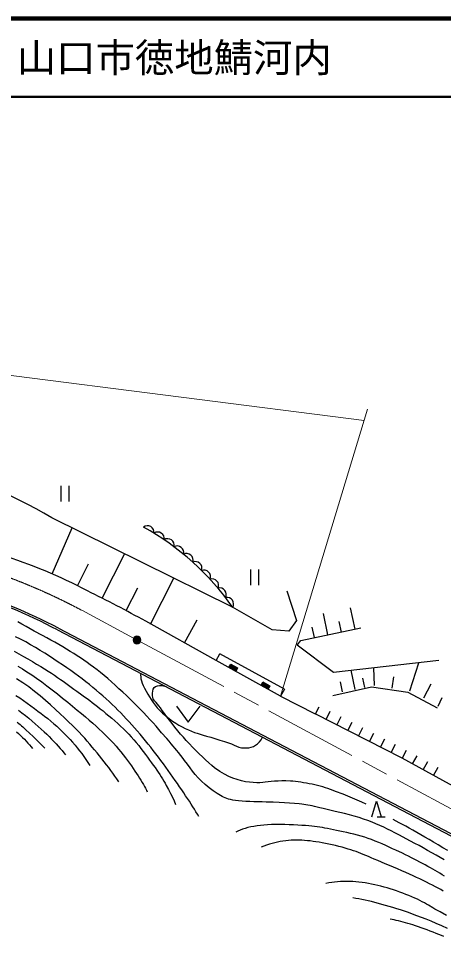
# Model space of a CAD drawing. Units: millimetres, scale not verified. Extents: x 40000 to 680000, y 20000 to 380000.
# Drawn here: x 405229 to 459232, y 263219 to 380000 of the extents above; entities that cross this region are included whole.
import ezdxf
from ezdxf.enums import TextEntityAlignment as Align

# ---------------------------------------------------------------- set-up
doc = ezdxf.new("R2010")
doc.units = ezdxf.units.MM
doc.header["$LTSCALE"] = 1000
doc.linetypes.add('CHAIN', pattern=[18.5, 12, -1.5, 3.5, -1.5])
for name, color, linetype, lineweight in [('M-BGD', 7, 'Continuous', 25), ('M-BMK', 2, 'CHAIN', 13), ('M-BMK-SRVR', 3, 'Continuous', 25), ('M-STR-HTXT', 7, 'Continuous', 13), ('M-TTL', 2, 'Continuous', 140), ('M-TTL-LINE', 7, 'Continuous', 50)]:
    doc.layers.add(name, color=color, linetype=linetype, lineweight=lineweight)
doc.layers.add('M-TTL-TXT', color=7, linetype='Continuous')
doc.styles.add('ＭＳ ゴシック', font='')
doc.styles.get('ＭＳ ゴシック').set_extended_font_data('MS Gothic')

msp = doc.modelspace()

# ---------------------------------------------------------------- hatches: boundary and pattern name
at = {"layer": 'M-BGD'}
for points in [[(432824, 296950), (431948, 297433), (432190, 297871), (433065, 297388)], [(436924, 294689), (436048, 295172), (436290, 295609), (437165, 295127)]]:
    msp.add_hatch(color=256, dxfattribs=at).paths.add_polyline_path(points)
at = {"layer": 'M-BMK-SRVR'}
msp.add_hatch(color=256, dxfattribs=at).paths.add_polyline_path([(420792, 300942, 1), (419792, 300942, 1)])

# ---------------------------------------------------------------- linework, layer by layer
at = {"layer": 'M-BGD'}
for p, q in [((410624, 320566), (410624, 318566)), ((411624, 320566), (411624, 318566)), ((432428, 305103), (409478, 316489)), ((409537, 309342), (412054, 315211)), ((415880, 306255), (418743, 311933)), ((412731, 307844), (414127, 310611)), ((434728, 309908), (434728, 307908)), ((435728, 309908), (435728, 307908)), ((422023, 302976), (424964, 308808)), ((418923, 304675), (420390, 307584)), ((439339, 307179), (440529, 303414)), ((437468, 302248), (432428, 305103)), ((447982, 302321), (447413, 305048)), ((444528, 301600), (443966, 304294)), ((430336, 298322), (421401, 303325)), ((426318, 300571), (427953, 303490)), ((440529, 303414), (439582, 302078)), ((442817, 301242), (442537, 302581)), ((446255, 301960), (445972, 303316)), ((410213, 302221), (436147, 288639)), ((410329, 302442), (436263, 288860)), ((439582, 302078), (437468, 302248)), ((430336, 298322), (430817, 299194)), ((439017, 294672), (430817, 299194)), ((438536, 293800), (430336, 298322)), ((454925, 294462), (456101, 298049)), ((447979, 294659), (447501, 297104)), ((450455, 295142), (450373, 297405)), ((446399, 294350), (446147, 295641)), ((449217, 294901), (448989, 296070)), ((452690, 294802), (452911, 296255)), ((439017, 294672), (438536, 293800)), ((456712, 293589), (457656, 295381)), ((438536, 293800), (442915, 291540)), ((458995, 293575), (458493, 292500)), ((443384, 292401), (442939, 291528)), ((444297, 290836), (444842, 291906)), ((445679, 290133), (446224, 291202)), ((447061, 289429), (447606, 290499)), ((448443, 288726), (448988, 289795)), ((436147, 288639), (462608, 274739)), ((436263, 288860), (462726, 274959)), ((449826, 288022), (450370, 289092)), ((451208, 287319), (451752, 288388)), ((452590, 286616), (453134, 287685)), ((454477, 286887), (453972, 285912)), ((455301, 285182), (455879, 286233)), ((456629, 284451), (457208, 285503)), ((457958, 283721), (458536, 284772)), ((450798, 278443), (451798, 278443))]:
    msp.add_line(p, q, dxfattribs=at)
for points in [[(459300, 272996), (458795, 273288), (458274, 273587), (457741, 273889), (457200, 274193), (456655, 274495), (456111, 274792), (455572, 275084), (455042, 275366), (453534, 276157), (453052, 276410), (452575, 276658), (452099, 276899), (451621, 277134), (451137, 277361), (450644, 277580), (450139, 277789), (449618, 277988), (449069, 278179), (448487, 278362), (447884, 278537), (447270, 278704), (446654, 278863), (446048, 279013), (445462, 279154), (443927, 279517), (443518, 279615), (443156, 279699), (442833, 279772), (442540, 279834), (442267, 279888), (442007, 279936), (441749, 279978), (441486, 280018), (441208, 280056), (440906, 280095), (440287, 280161), (439676, 280206), (439043, 280239), (438360, 280270), (437599, 280307), (437169, 280327), (436696, 280341), (436193, 280353), (435671, 280365), (435143, 280378), (434618, 280395), (434111, 280417), (433632, 280446), (433193, 280484), (432806, 280534), (432472, 280592), (432180, 280653), (431923, 280719), (431693, 280792), (431482, 280871), (431283, 280960), (431089, 281059), (430891, 281170), (430683, 281292), (430457, 281429), (429968, 281754), (429464, 282137), (428964, 282556), (428486, 282991), (428048, 283420), (427671, 283838), (427342, 284258), (427032, 284689), (426708, 285141), (426342, 285623), (426145, 285872), (425546, 286631), (425335, 286896), (425113, 287171), (424879, 287458), (424628, 287759), (424359, 288077), (424068, 288413), (423422, 289155), (423072, 289555), (422707, 289970), (422327, 290397), (421936, 290830), (421535, 291267), (421125, 291704), (420710, 292137), (420291, 292561), (419861, 292987), (419413, 293424), (418953, 293866), (418483, 294311), (418006, 294754), (417527, 295192), (417049, 295619), (416575, 296032), (416109, 296428), (415654, 296801), (415213, 297150), (414784, 297479), (414362, 297791), (413944, 298088), (413528, 298376), (413109, 298657), (412684, 298934), (412250, 299211), (411803, 299492), (411340, 299780), (410859, 300073), (410364, 300363), (409858, 300653), (409342, 300941), (408820, 301229), (408294, 301516), (407242, 302087), (406721, 302372), (406207, 302657), (405684, 302947), (405142, 303246)], [(440645, 300276), (441105, 300885), (448706, 302472)], [(428145, 278476), (427966, 278778), (427778, 279090), (427581, 279411), (427375, 279741), (427161, 280080), (426939, 280428), (426708, 280782), (426470, 281145), (426224, 281514), (425971, 281889), (425708, 282275), (425435, 282673), (425153, 283082), (424862, 283499), (424564, 283921), (424260, 284348), (423952, 284775), (423639, 285202), (423324, 285625), (423007, 286043), (422687, 286459), (422363, 286877), (422033, 287297), (421699, 287717), (421362, 288136), (421020, 288552), (420676, 288965), (420329, 289373), (419980, 289774), (419628, 290168), (419277, 290554), (418928, 290933), (418579, 291306), (418227, 291675), (417871, 292039), (417509, 292401), (417139, 292760), (416760, 293120), (416368, 293479), (415963, 293840), (415547, 294201), (415124, 294560), (414693, 294918), (414253, 295274), (413804, 295629), (413343, 295984), (412871, 296340), (412385, 296696), (411886, 297053), (411372, 297411), (410842, 297774), (410299, 298141), (409743, 298511), (409174, 298882), (408593, 299253), (408000, 299621), (407395, 299984), (406780, 300342), (406154, 300691), (405517, 301031), (404868, 301362)], [(458621, 298332), (445228, 296826), (440645, 300276)], [(404684, 299525), (405282, 299196), (405871, 298865), (406447, 298533), (407006, 298205), (407545, 297885), (408059, 297574), (408545, 297278), (408999, 296994), (409423, 296720), (409822, 296453), (410200, 296193), (410561, 295938), (410911, 295687), (411254, 295437), (411595, 295188), (411937, 294938), (412286, 294687), (412635, 294438), (413307, 293959), (413636, 293724), (413961, 293488), (414286, 293249), (414613, 293005), (414943, 292751), (415278, 292487), (415622, 292209), (415976, 291918), (416341, 291616), (416712, 291305), (417088, 290987), (417464, 290661), (417838, 290330), (418207, 289994), (418567, 289655), (418916, 289313), (419250, 288970), (419572, 288620), (419890, 288257), (420201, 287887), (420504, 287511), (420800, 287134), (421087, 286759), (421365, 286388), (421632, 286027), (421888, 285677), (422132, 285343), (422364, 285022), (422583, 284711), (422791, 284409), (422989, 284115), (423178, 283827), (423358, 283546), (423530, 283269), (423696, 282997), (423856, 282727), (424011, 282460), (424302, 281937), (424564, 281432), (424799, 280945), (425008, 280473), (425193, 280015)], [(405157, 297628), (405733, 297278), (406319, 296906), (406919, 296510), (407542, 296079), (408188, 295612), (408851, 295118), (409520, 294604), (410189, 294079), (410849, 293551), (411492, 293029), (412109, 292522), (412694, 292038), (413236, 291585), (413739, 291160), (414214, 290753), (414662, 290361), (415086, 289982), (415490, 289613), (415876, 289250), (416247, 288892), (416606, 288535), (416955, 288177), (417297, 287814), (417630, 287447), (417949, 287077), (418254, 286707), (418545, 286339), (418824, 285974), (419090, 285614), (419344, 285263), (419586, 284921), (419817, 284591), (420037, 284275), (420245, 283970), (420441, 283673), (420626, 283385), (420798, 283106), (420958, 282836), (421107, 282576), (421244, 282326), (421370, 282086), (421483, 281858), (421586, 281641)], [(420782, 296685), (420756, 296489), (420762, 296266), (420799, 296019), (420866, 295750), (420961, 295462), (421089, 295146), (421251, 294800), (421441, 294438), (421649, 294071), (421867, 293713), (422092, 293361), (422328, 293006), (422583, 292653), (422864, 292304), (423179, 291964), (423541, 291625), (423945, 291284), (424372, 290953), (424803, 290642), (425220, 290361), (425622, 290113), (426023, 289891), (426422, 289691), (426818, 289509), (427212, 289340), (427588, 289195), (427947, 289076), (428312, 288968), (428701, 288856), (429139, 288725), (429654, 288568), (430830, 288216), (431398, 288042), (431892, 287883), (432294, 287731), (432637, 287577), (432944, 287437), (433238, 287324), (433544, 287251), (433864, 287217), (434185, 287211), (434499, 287238), (434800, 287304), (435082, 287413), (435346, 287566), (435596, 287759), (435831, 287992), (436049, 288267), (436250, 288585)], [(417997, 282905), (417742, 283270), (417485, 283633), (417226, 283995), (416962, 284358), (416694, 284722), (416419, 285088), (416136, 285456), (415844, 285827), (415542, 286202), (415228, 286581), (414913, 286960), (414605, 287332), (414296, 287703), (413981, 288075), (413653, 288453), (413306, 288840), (412934, 289239), (412530, 289654), (412087, 290090), (411601, 290549), (411073, 291040), (410515, 291564), (409926, 292114), (409306, 292681), (408658, 293258), (407981, 293837), (407277, 294411), (406546, 294971), (405788, 295511), (405005, 296023)], [(449393, 280077), (448833, 280332), (448259, 280586), (447672, 280837), (447073, 281084), (446462, 281324), (445519, 281686), (445199, 281807), (444875, 281926), (444548, 282041), (444220, 282151), (443889, 282256), (443557, 282353), (443223, 282442), (442882, 282524), (442530, 282600), (442172, 282672), (441810, 282738), (441449, 282799), (441091, 282854), (440741, 282902), (440403, 282944), (440079, 282980), (439774, 283009), (439210, 283038), (438693, 283033), (438213, 283007), (437761, 282973), (437328, 282944), (436936, 282908), (436590, 282859), (436260, 282810), (435911, 282779), (435514, 282782), (435063, 282809), (434579, 282851), (434069, 282920), (433543, 283029), (433008, 283190), (432475, 283385), (431941, 283604), (431386, 283877), (430793, 284234), (430145, 284705), (429789, 284996), (429409, 285326), (429011, 285688), (428599, 286076), (428181, 286483), (427760, 286902), (427345, 287327), (426939, 287751), (426550, 288168), (426182, 288571), (425825, 288980), (425464, 289411), (425106, 289856), (424755, 290306), (424415, 290751), (424091, 291182), (423787, 291589), (423509, 291964), (423262, 292297), (423049, 292579), (422732, 292977), (422535, 293207), (422421, 293344), (422356, 293463), (422304, 293640), (422262, 293894), (422253, 294176), (422282, 294455), (422357, 294702), (422482, 294887), (422657, 295015), (422878, 295105), (423147, 295152), (423463, 295148), (423830, 295089)], [(445157, 293866), (450088, 294983), (454679, 294303), (458420, 292335)], [(404900, 293902), (405394, 293572), (405879, 293239), (406356, 292907), (406821, 292574), (407274, 292243), (407711, 291914), (408135, 291588), (408547, 291265), (408949, 290943), (409340, 290622), (409720, 290300), (410091, 289976), (410452, 289649), (410803, 289318), (411145, 288981), (411478, 288638), (411802, 288290), (412115, 287938), (412420, 287583), (412714, 287223), (412999, 286860), (413275, 286493), (413541, 286121), (413797, 285744), (414045, 285362), (414283, 284976)], [(405228, 292037), (405680, 291687), (406121, 291334), (406551, 290982), (406967, 290631), (407370, 290283), (407757, 289942), (408128, 289607), (408482, 289283), (408820, 288965), (409144, 288652), (409454, 288343), (409748, 288038), (410028, 287739), (410293, 287446), (410542, 287158), (410776, 286877), (410994, 286602), (411196, 286335)], [(425308, 292515), (426808, 290515), (428308, 292515)], [(490254, 266118), (487193, 267648), (453972, 285912), (442915, 291540)], [(405078, 290479), (405266, 290329), (405442, 290184), (405613, 290038), (405789, 289883), (405980, 289713), (406194, 289522), (406647, 289107), (407098, 288676), (407563, 288217), (408055, 287719), (408591, 287172)], [(404981, 289285), (405249, 289039), (405508, 288795), (405755, 288553), (405992, 288314), (406219, 288076), (406436, 287840), (406642, 287606), (406838, 287373), (407024, 287143)], [(450098, 278443), (450698, 280443), (451298, 278443)], [(459768, 274157), (459149, 274528), (458548, 274886), (457966, 275230), (457403, 275561), (456859, 275878), (456333, 276182), (455827, 276471), (455340, 276747), (454871, 277009), (454422, 277257), (453991, 277491), (453579, 277711), (453186, 277918), (452812, 278112)], [(459345, 270920), (459050, 271098), (458762, 271270), (458473, 271440), (458178, 271611), (457872, 271786), (457547, 271968), (457212, 272153), (456876, 272338), (456537, 272522), (456195, 272705), (455848, 272889), (455496, 273073), (455136, 273257), (454768, 273442), (454390, 273627), (454001, 273814), (453184, 274202), (452758, 274404), (452323, 274607), (451881, 274808), (451436, 275006), (450988, 275197), (450540, 275380), (450094, 275551), (449653, 275709), (449210, 275853), (448759, 275987), (448304, 276113), (447847, 276230), (447392, 276340), (446941, 276443), (446496, 276540), (446061, 276632), (445639, 276719), (444494, 276952), (444158, 277018), (443833, 277078), (443511, 277133), (443186, 277182), (442848, 277227), (442491, 277268), (442106, 277304), (441685, 277336), (441220, 277366), (440714, 277396), (440177, 277423), (439619, 277446), (439051, 277464), (438483, 277474), (437924, 277475), (437387, 277465), (436880, 277444), (436414, 277409), (435977, 277362), (435553, 277306), (435142, 277240), (434748, 277164), (434373, 277079), (434018, 276982), (433685, 276875), (433377, 276757), (433096, 276627), (432843, 276486)], [(459178, 269016), (458869, 269195), (458539, 269379), (458191, 269567), (457826, 269759), (457445, 269954), (457050, 270152), (456643, 270352), (456225, 270554), (455798, 270757), (455364, 270960), (454909, 271168), (454424, 271385), (453916, 271607), (453395, 271832), (452868, 272057), (452344, 272279), (451830, 272494), (451334, 272700), (450866, 272894), (450433, 273073), (450039, 273237), (449677, 273389), (449340, 273531), (449023, 273665), (448716, 273791), (448413, 273911), (448108, 274027), (447793, 274139), (447461, 274250), (447105, 274360), (446725, 274471), (446328, 274580), (445918, 274688), (445499, 274792), (445075, 274892), (444651, 274986), (444229, 275073), (443815, 275153), (443412, 275223), (443024, 275283), (442651, 275335), (442287, 275382), (441931, 275422), (441582, 275455), (441237, 275479), (440896, 275495), (440555, 275501), (440215, 275497), (439872, 275481), (439526, 275453), (439178, 275415), (438831, 275366), (438485, 275307), (438139, 275238), (437793, 275159), (437447, 275070), (437100, 274969), (436752, 274858), (436403, 274736), (436052, 274603)], [(459595, 265925), (458798, 266353), (458452, 266543), (458139, 266722), (457850, 266893), (457318, 267212), (457060, 267365), (456797, 267515), (456522, 267663), (456228, 267813), (455907, 267964), (455563, 268119), (455203, 268275), (454830, 268432), (454447, 268588), (454057, 268741), (453661, 268890), (453261, 269033), (452861, 269169), (452463, 269297), (452069, 269414), (451676, 269523), (451279, 269628), (450880, 269727), (450478, 269820), (450076, 269905), (449674, 269982), (449273, 270050), (448874, 270108), (448478, 270156), (448086, 270191), (447696, 270216), (447308, 270231), (446922, 270237), (446537, 270233), (446154, 270219), (445772, 270195), (445393, 270161), (445017, 270117), (444643, 270062), (444272, 269997)], [(459711, 264272), (458995, 264590), (458299, 264892), (457634, 265175), (457008, 265433), (456418, 265667), (455850, 265884), (455302, 266085), (454773, 266273), (454259, 266448), (453760, 266612), (453272, 266767), (452793, 266915), (452321, 267056), (451855, 267194), (451395, 267325), (450947, 267448), (450510, 267562), (450082, 267667), (449665, 267765), (449257, 267856), (448858, 267939), (448467, 268016), (448084, 268086), (447709, 268149)], [(459256, 263219), (458952, 263348), (458619, 263486), (458267, 263628), (457901, 263774), (457526, 263921), (457146, 264067), (456766, 264209), (456390, 264347), (456024, 264477), (455670, 264598), (455335, 264708), (455013, 264809), (454696, 264905), (454386, 264994), (454082, 265077), (453787, 265154), (453501, 265223), (453224, 265285), (452959, 265339), (452705, 265384), (452463, 265421)]]:
    msp.add_lwpolyline(points, dxfattribs=at)
for points in [[(432824, 296950), (431948, 297433), (432190, 297871), (433065, 297388)], [(436924, 294689), (436048, 295172), (436290, 295609), (437165, 295127)]]:
    msp.add_lwpolyline(points, close=True, dxfattribs=at)
for centre, radius, start, end in [((371619, 251678), 75058, 59.7085, 73.80502), ((421621, 314638), 836, 352.72487, 126.62849), ((404717, 285737), 33818, 34.90911, 60.98024), ((422918, 313839), 836, 350.11776, 124.02138), ((424178, 312982), 836, 347.51064, 121.41427), ((425397, 312069), 836, 344.90353, 118.80715), ((426573, 311101), 836, 342.29642, 116.20004), ((383311, 249262), 65554, 62.08249, 72.48869), ((427704, 310080), 836, 339.6893, 113.59293), ((428788, 309010), 836, 337.08219, 110.98582), ((429822, 307891), 836, 334.47508, 108.3787), ((376511, 238058), 72475, 62.28929, 72.61028), ((376511, 238058), 72725, 62.28941, 72.61786), ((345468, 166919), 156116, 60.89648, 63.95932), ((430803, 306726), 836, 331.86797, 105.77159), ((431731, 305517), 836, 329.26085, 103.16448)]:
    msp.add_arc(centre, radius, start, end, dxfattribs=at)
at = {"layer": 'M-BMK'}
for p, q in [((413275, 304717), (419852, 301179)), ((420733, 300705), (489961, 263466))]:
    msp.add_line(p, q, dxfattribs=at)
msp.add_arc((377264, 237472), 76280, 61.83019, 82.74533, dxfattribs=at)
at = {"layer": 'M-BMK-SRVR'}
msp.add_lwpolyline([(420792, 300942, 1), (419792, 300942, 1)], format="xyb", close=True, dxfattribs=at)
at = {"layer": 'M-STR-HTXT'}
for p, q in [((314043, 346041), (449141, 328865)), ((438536, 293800), (449573, 330296))]:
    msp.add_line(p, q, dxfattribs=at)
at = {"layer": 'M-TTL'}
msp.add_line((680000, 380000), (40000, 380000), dxfattribs=at)
at = {"layer": 'M-TTL-LINE'}
msp.add_line((40000, 370000), (680000, 370000), dxfattribs=at)

# ---------------------------------------------------------------- texts
at = {"layer": 'M-TTL-TXT', "style": 'ＭＳ ゴシック'}
msp.add_text('山口市徳地鯖河内', height=3666, dxfattribs=at).set_placement((405024, 375000), align=Align.MIDDLE_LEFT)

doc.saveas('drawing.dxf')
